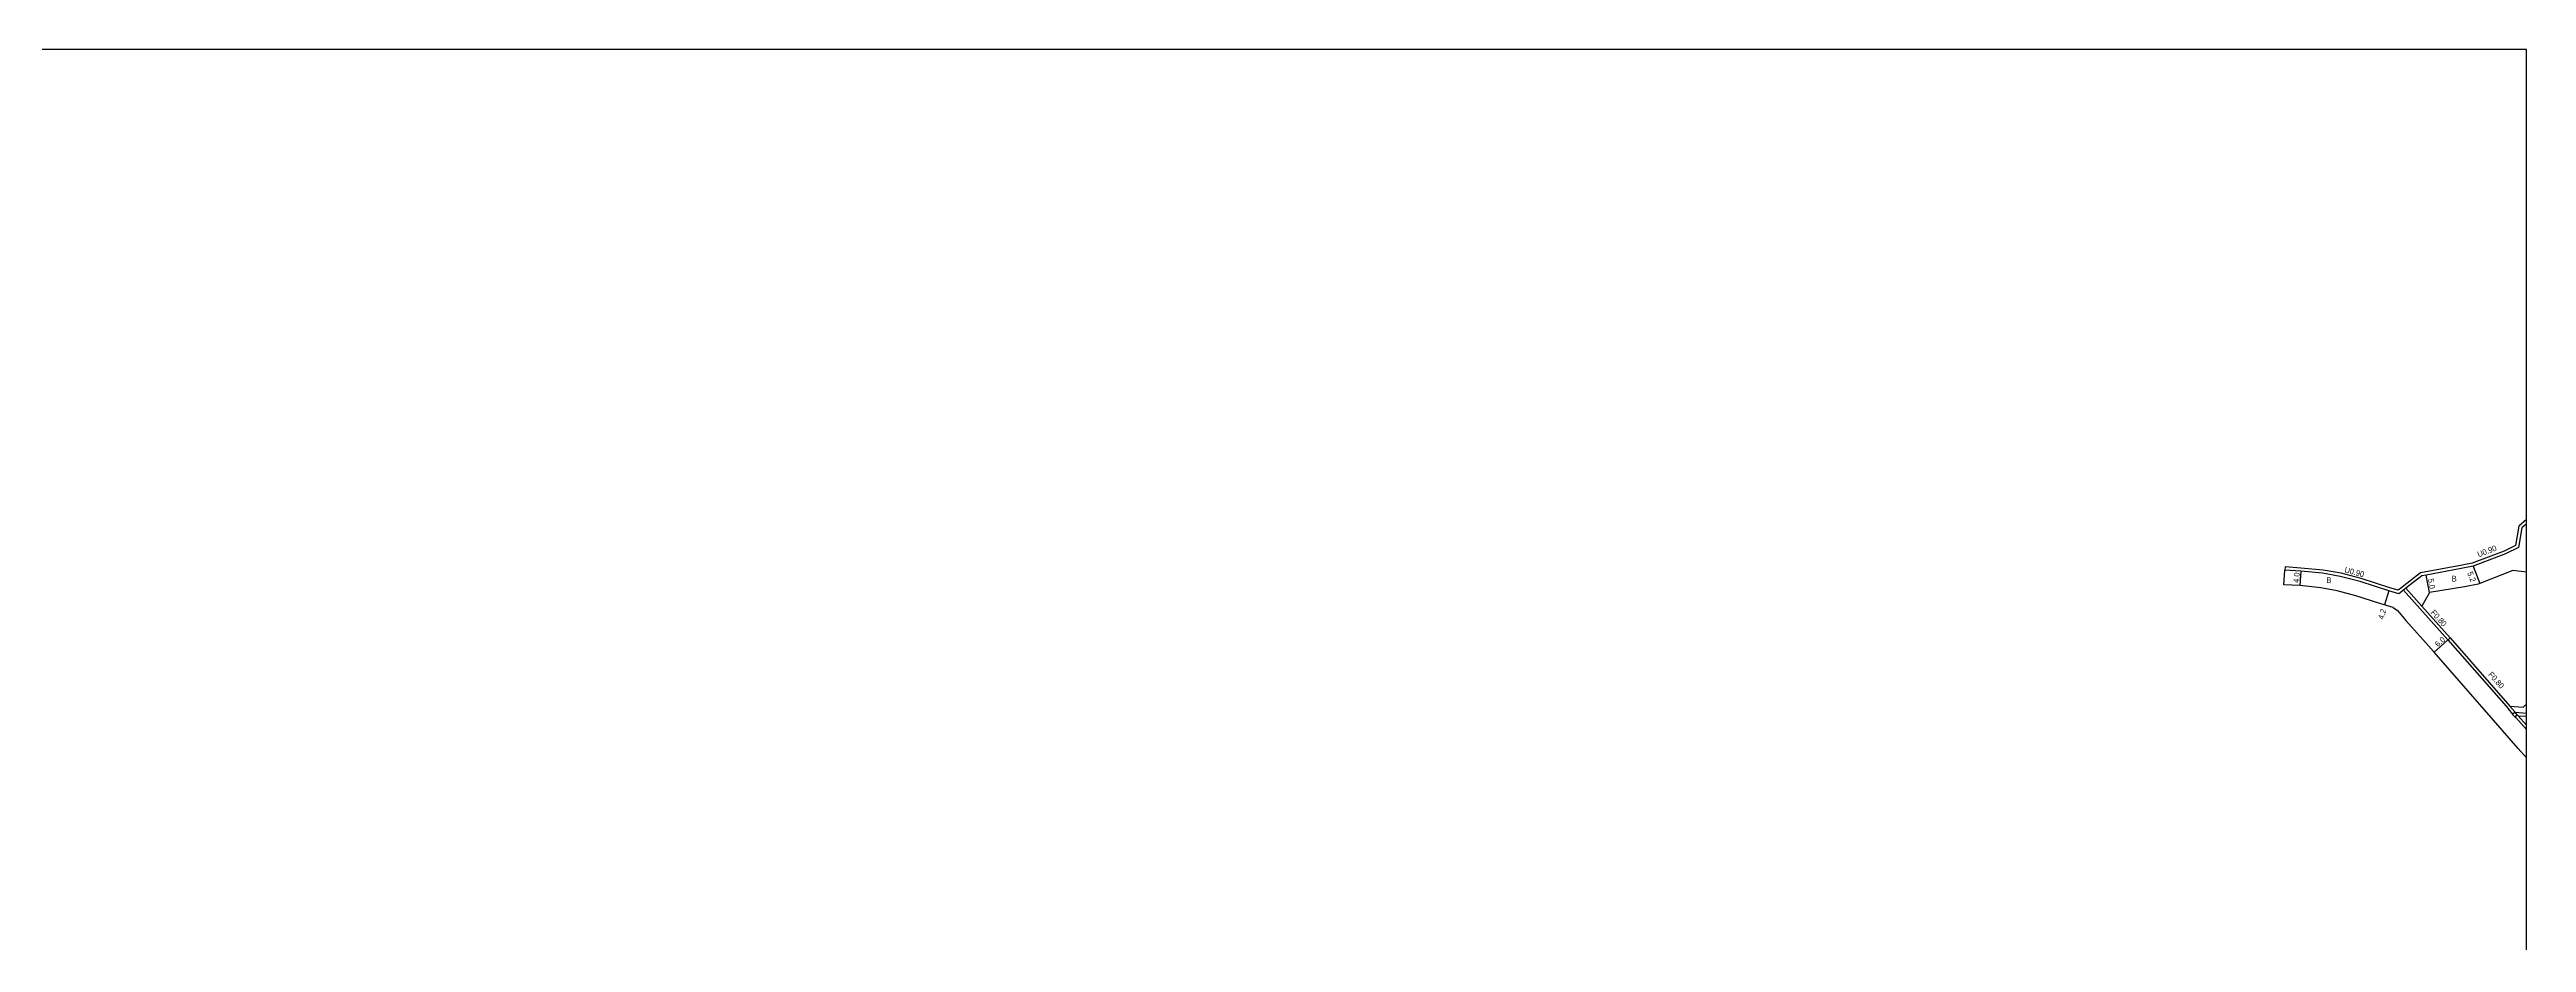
# Model space of a CAD drawing. Header units: metres. Extents: x -18400 to -16000, y -119400 to -117000.
# Drawn here: x -16695 to -16000, y -117251 to -117000 of the extents above; entities that cross this region are included whole.
import ezdxf

# ---------------------------------------------------------------- set-up
doc = ezdxf.new("R2010")
doc.units = ezdxf.units.M
doc.header["$LTSCALE"] = 2.5
for name, color, linetype in [('側溝・桝', 7, 'Continuous'), ('図郭', 7, 'Continuous'), ('幅員', 7, 'Continuous'), ('舗装', 7, 'Continuous'), ('道路', 7, 'Continuous')]:
    doc.layers.add(name, color=color, linetype=linetype)
doc.styles.get("Standard").update_dxf_attribs({"font": ''})
doc.styles.get('Standard').set_extended_font_data('@MS PGothic')

msp = doc.modelspace()

# ---------------------------------------------------------------- linework, layer by layer
at = {"layer": '側溝・桝'}
for points in [[(-16000, -117131.9), (-16000.01, -117131.91), (-16002.14, -117133.71), (-16003.05, -117139.12), (-16006.21, -117140.71), (-16015.21, -117144.12), (-16018.46, -117144.73), (-16029.76, -117146.86), (-16034.36, -117150.46), (-16035, -117150.96), (-16035.96, -117151.72), (-16038.32, -117151.01), (-16046.38, -117148.44), (-16052.01, -117146.95), (-16057.04, -117146.04), (-16063.24, -117145.5), (-16067.68, -117145.19), (-16067.75, -117146.09)], [(-16034.44, -117151.67), (-16022.04, -117165.6), (-16005.08, -117185.02)], [(-16033.81, -117151.17), (-16029.32, -117156.23)], [(-16003.79, -117186.49), (-16005.08, -117185.02)], [(-16003.19, -117185.97), (-16004.7, -117184.24)], [(-16003.19, -117185.97), (-16000, -117186.18)], [(-16000, -117190.82), (-16002.95, -117187.45), (-16003.19, -117187.18)], [(-16000, -117189.61), (-16002.35, -117186.93), (-16002.59, -117186.66)], [(-16002.35, -117186.93), (-16000, -117187.08)]]:
    msp.add_lwpolyline(points, dxfattribs=at)
msp.add_lwpolyline([(-16002.59, -117186.66), (-16003.19, -117185.97), (-16003.79, -117186.49), (-16003.9, -117186.59), (-16003.3, -117187.28), (-16003.19, -117187.18)], close=True, dxfattribs=at)
at = {"layer": '図郭'}
msp.add_lwpolyline([(-16800, -117600), (-16000, -117600), (-16000, -117000), (-16800, -117000)], close=True, dxfattribs=at)
at = {"layer": '幅員', "flags": 128}
msp.add_lwpolyline([(-16014.96, -117144.99), (-16013.07, -117149.84)], dxfattribs=at)
at = {"layer": '幅員'}
for points in [[(-16063.3, -117146.4), (-16063.58, -117150.39)], [(-16038.59, -117151.87), (-16039.78, -117155.84)], [(-16027.21, -117152.39), (-16028.13, -117147.47)], [(-16025.91, -117169.06), (-16021.44, -117165.07)]]:
    msp.add_lwpolyline(points, dxfattribs=at)
at = {"layer": '道路'}
for points in [[(-16000, -117133.08), (-16001.31, -117134.18), (-16002.24, -117139.71), (-16005.85, -117141.53), (-16014.96, -117144.99), (-16018.29, -117145.62), (-16028.13, -117147.47), (-16029.38, -117147.71), (-16033.81, -117151.17), (-16034.44, -117151.67), (-16035.78, -117152.71), (-16038.59, -117151.87), (-16046.64, -117149.3), (-16052.21, -117147.83), (-16057.16, -117146.93), (-16063.27, -117146.4), (-16067.75, -117146.09)], [(-16068.04, -117150.23), (-16067.75, -117146.09)], [(-16057.7, -117151.05), (-16063.58, -117150.39), (-16068.04, -117150.23)], [(-16037.42, -117156.56), (-16041.17, -117155.43), (-16047.81, -117153.29), (-16053.11, -117151.88), (-16057.7, -117151.05)], [(-16017.34, -117150.73), (-16027.21, -117152.39), (-16029.32, -117156.23)], [(-16000, -117146.61), (-16003.82, -117146.21), (-16013.12, -117149.86), (-16013.55, -117150.02), (-16017.34, -117150.73)], [(-16037.42, -117156.56), (-16036.19, -117157.4), (-16033.8, -117160.22)], [(-16029.32, -117156.23), (-16021.44, -117165.07), (-16004.7, -117184.24), (-16000.91, -117184.49), (-16000, -117183.71)], [(-16000, -117198.76), (-16002.28, -117196.12), (-16009.23, -117188.18), (-16025.91, -117169.06), (-16033.8, -117160.22)]]:
    msp.add_lwpolyline(points, dxfattribs=at)

# ---------------------------------------------------------------- texts
at = {"layer": '側溝・桝'}
for s, rotation, p in [('U0.90', 345.17041, (-16051.17, -117146.68)), ('U0.90', 20.78728, (-16013.42, -117142.49)), ('F0.80', 311.73276, (-16026.97, -117158.08)), ('F0.80', 311.11326, (-16010.82, -117175.45))]:
    msp.add_text(s, height=1.6, rotation=rotation, dxfattribs=at).set_placement(p)
at = {"layer": '幅員'}
for s, rotation, p in [('4.0', 85.96618, (-16063.78, -117149.69)), ('5.0', 280.67571, (-16027.66, -117148.6)), ('5.2', 290.70142, (-16016.64, -117146.84)), ('4.2', 73.25379, (-16040.14, -117160.03)), ('6.0', 41.73232, (-16024.81, -117167.74))]:
    msp.add_text(s, height=1.6, rotation=rotation, dxfattribs=at).set_placement(p)
at = {"layer": '舗装'}
for p in [(-16056.1, -117149.67), (-16020.97, -117149.27)]:
    msp.add_text('B', height=1.6, dxfattribs=at).set_placement(p)

doc.saveas('drawing.dxf')
